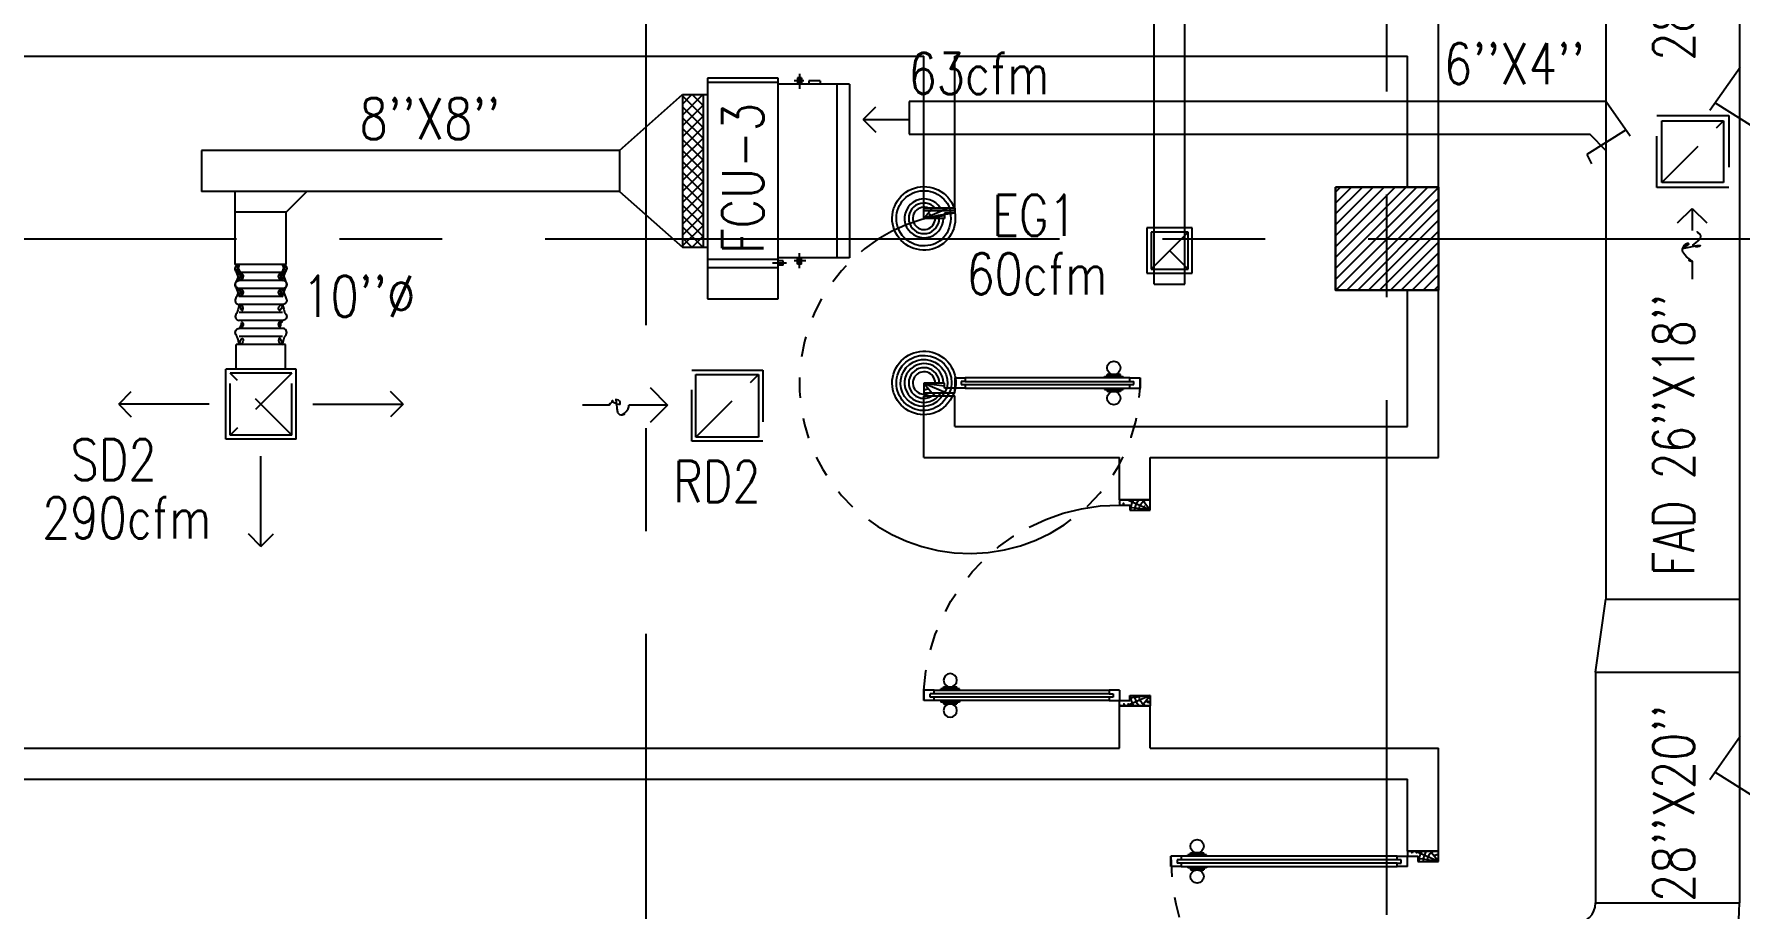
# Model space of a CAD drawing. Extents: x 417866029 to 417866302, y 43498040 to 43498122.
# Drawn here: x 417866083 to 417866091.29, y 43498087.85 to 43498092.1 of the extents above; entities that cross this region are included whole.
import ezdxf

# ---------------------------------------------------------------- set-up
doc = ezdxf.new("R2010")
doc.units = 0
doc.header["$MEASUREMENT"] = 0
doc.linetypes.add('CENTERX2', pattern=[4, 2.5, -0.5, 0.5, -0.5])
doc.linetypes.add('HIDDEN', pattern=[0.375, 0.25, -0.125])
doc.layers.get('0').update_dxf_attribs({"linetype": 'CONTINUOUS'})
for name, color, linetype in [('AXES', 11, 'CENTERX2'), ('COL', 7, 'CONTINUOUS'), ('DOOR', 9, 'CONTINUOUS'), ('DUCT', 6, 'CONTINUOUS'), ('EXDUCT', 10, 'CONTINUOUS'), ('FCU', 6, 'CONTINUOUS'), ('HAT', 11, 'CONTINUOUS'), ('M-AC-FLEX', 7, 'CONTINUOUS'), ('M-EGU.', 2, 'CONTINUOUS'), ('M-TEXT', 2, 'CONTINUOUS'), ('WALL', 9, 'CONTINUOUS')]:
    doc.layers.add(name, color=color, linetype=linetype)
doc.styles.add('ROMANS', font='ROMANS.shx', dxfattribs={"width": 0.6})

# ---------------------------------------------------------------- blocks, each defined once
blk = doc.blocks.new('DOOR90')
at = {"layer": 'DOOR', "color": 7, "linetype": 'ByBlock'}
for p, q in [((-150, 0), (0, 0)), ((-150, 0), (-150, -25)), ((0, -50), (-113.7, 0)), ((0, -50), (-40.1, 0)), ((0, -50), (0, 0)), ((-1000, -25), (-1050, -25)), ((-1050, -75), (-1050, -25)), ((-1050, -25), (-1050, -75)), ((-1000, -75), (-1050, -75)), ((-1000, -42), (-1020, -42)), ((-1020, -42), (-1020, -58)), ((-1000, -58), (-1020, -58)), ((-1000, -25), (-1000, -42)), ((-1000, -58), (-1000, -75)), ((-877.6, -17.8), (-967.6, -17.8)), ((-967.6, -25), (-967.6, -17.8)), ((-967.6, -75), (-967.6, -82.2)), ((-877.6, -82.2), (-967.6, -82.2)), ((-955, -8.8), (-890.2, -8.8)), ((-955, -17.8), (-955, -8.8)), ((-955, -17.8), (-890.2, -17.8)), ((-955, -82.2), (-890.2, -82.2)), ((-955, -82.2), (-955, -91.2)), ((-890.2, -17.8), (-890.2, -8.8)), ((-890.2, -82.2), (-890.2, -91.2)), ((-877.6, -25), (-877.6, -17.8)), ((-877.6, -75), (-877.6, -82.2)), ((-200, -25), (-150, -25)), ((-200, -42), (-200, -25)), ((-180, -42), (-200, -42)), ((-200, -58), (-180, -58)), ((-200, -75), (-200, -58)), ((-150, -75), (-200, -75)), ((-180, -58), (-180, -42)), ((-150, -25), (-100, -25)), ((-150, -75), (-150, -25)), ((-100, -25), (-100, -50)), ((0, -50), (-100, -36.6)), ((-100, -50), (0, -50)), ((-955, -91.2), (-890.2, -91.2)), ((-150, -875), (-100, -875)), ((-150, -900), (-150, -875)), ((-150, -900), (0, -900)), ((0, -900), (-150, -900)), ((0, -850), (-113.7, -900)), ((-100, -875), (-100, -850)), ((0, -850), (-100, -863.4)), ((-100, -850), (0, -850)), ((0, -850), (-40.1, -900)), ((0, -850), (0, -900))]:
    blk.add_line(p, q, dxfattribs=at)
at = {"layer": 'DOOR', "linetype": 'ByBlock'}
for p, q in [((-200, -25), (-1000, -25)), ((-200, -42), (-1000, -42)), ((-200, -58), (-1000, -58)), ((-1000, -75), (-200, -75))]:
    blk.add_line(p, q, dxfattribs=at)
at = {"layer": 'DOOR', "color": 7, "linetype": 'ByBlock'}
for centre in [(-922.6, 23.5), (-922.6, -123.5)]:
    blk.add_circle(centre, 32.4, dxfattribs=at)
for centre, radius, start, end in [((0, -50), 154.4, 161.10529, 166.28577), ((0, -50), 94.4, 148.01819, 180), ((0, -50), 134.4, 158.15985, 169.28002), ((0, -50), 114.4, 154.08384, 167.37743), ((0, -50), 74.4, 137.77643, 180), ((0, -50), 54.4, 113.20738, 180), ((0, -50), 34.4, 90, 180), ((0, -50), 14.4, 90, 180), ((0, -850), 154.4, 193.71423, 198.89471), ((0, -850), 134.4, 190.71998, 201.84015), ((0, -850), 94.4, 180, 211.98181), ((0, -850), 74.4, 180, 222.22357), ((0, -850), 54.4, 180, 246.79262), ((0, -850), 34.4, 180, 270), ((0, -850), 14.4, 180, 270)]:
    blk.add_arc(centre, radius, start, end, dxfattribs=at)
at = {"layer": 'DOOR', "linetype": 'HIDDEN', "ltscale": 0.5}
blk.add_arc((-222.2, -50), 828.2, 178.27012, 275.00304, dxfattribs=at)
blk = doc.blocks.new('DOOR100')
at = {"layer": 'DOOR', "color": 7, "linetype": 'ByBlock'}
for p, q in [((-75, 1250), (-75, 1300)), ((-75, 1300), (-25, 1300)), ((-25, 1300), (-75, 1300)), ((-58, 1250), (-75, 1250)), ((-58, 1250), (-58, 1270)), ((-42, 1270), (-58, 1270)), ((-42, 1250), (-42, 1270)), ((-25, 1250), (-42, 1250)), ((-25, 1250), (-25, 1300)), ((-91.2, 1205), (-91.2, 1140.2)), ((-82.2, 1205), (-91.2, 1205)), ((-82.2, 1127.6), (-82.2, 1217.6)), ((-75, 1217.6), (-82.2, 1217.6)), ((-82.2, 1205), (-82.2, 1140.2)), ((-25, 1217.6), (-17.8, 1217.6)), ((-17.8, 1127.6), (-17.8, 1217.6)), ((-17.8, 1205), (-17.8, 1140.2)), ((-17.8, 1205), (-8.8, 1205)), ((-8.8, 1205), (-8.8, 1140.2)), ((-82.2, 1140.2), (-91.2, 1140.2)), ((-75, 1127.6), (-82.2, 1127.6)), ((-25, 1127.6), (-17.8, 1127.6)), ((-17.8, 1140.2), (-8.8, 1140.2)), ((-75, 200), (-58, 200)), ((-75, 150), (-75, 200)), ((-58, 200), (-58, 180)), ((-58, 180), (-42, 180)), ((-42, 200), (-25, 200)), ((-42, 180), (-42, 200)), ((-25, 200), (-25, 150)), ((-1200, 0), (-1200, 150)), ((-1200, 150), (-1175, 150)), ((-1200, 150), (-1200, 0)), ((-1150, 0), (-1200, 113.7)), ((-1175, 150), (-1175, 100)), ((-1175, 100), (-1150, 100)), ((-1150, 0), (-1163.4, 100)), ((-1150, 100), (-1150, 0)), ((-75, 150), (-25, 150)), ((-50, 0), (0, 113.7)), ((-50, 100), (-50, 0)), ((-50, 0), (-36.6, 100)), ((-25, 100), (-50, 100)), ((0, 150), (-25, 150)), ((-25, 150), (-25, 100)), ((0, 0), (0, 150)), ((0, 150), (0, 0)), ((-1150, 0), (-1200, 40.1)), ((-1150, 0), (-1200, 0)), ((-50, 0), (0, 40.1)), ((-50, 0), (0, 0))]:
    blk.add_line(p, q, dxfattribs=at)
at = {"layer": 'DOOR', "linetype": 'ByBlock'}
for p, q in [((-75, 1250), (-75, 200)), ((-58, 200), (-58, 1250)), ((-42, 200), (-42, 1250)), ((-25, 200), (-25, 1250))]:
    blk.add_line(p, q, dxfattribs=at)
at = {"layer": 'DOOR', "color": 7, "linetype": 'ByBlock'}
for centre in [(-123.5, 1172.6), (23.5, 1172.6)]:
    blk.add_circle(centre, 32.4, dxfattribs=at)
at = {"layer": 'DOOR', "linetype": 'HIDDEN', "ltscale": 0.5}
blk.add_arc((-25, 150), 1150, 90, 180, dxfattribs=at)
at = {"layer": 'DOOR', "color": 7, "linetype": 'ByBlock'}
for centre, radius, start, end in [((-1150, 0), 154.4, 103.71423, 108.89471), ((-1150, 0), 134.4, 100.71998, 111.84015), ((-1150, 0), 94.4, 90, 121.98181), ((-50, 0), 94.4, 58.01819, 90), ((-50, 0), 134.4, 68.15985, 79.28002), ((-50, 0), 114.4, 64.08384, 77.37743), ((-50, 0), 154.4, 71.10529, 76.28577), ((-1150, 0), 74.4, 90, 132.22357), ((-1150, 0), 54.4, 90, 156.79262), ((-1150, 0), 34.4, 90, 180), ((-1150, 0), 14.4, 90, 180), ((-50, 0), 74.4, 47.77643, 90), ((-50, 0), 54.4, 23.20738, 90), ((-50, 0), 34.4, 0, 90), ((-50, 0), 14.4, 0, 90)]:
    blk.add_arc(centre, radius, start, end, dxfattribs=at)
blk = doc.blocks.new('DOOR-10')
at = {"layer": 'DOOR', "color": 0, "linetype": 'ByBlock'}
for p, q in [((-25.7, 1100), (-75.7, 1100)), ((-75.7, 1100), (-25.7, 1100)), ((-75.7, 1050), (-75.7, 1100)), ((-25.7, 1050), (-25.7, 1100)), ((-82.9, 1005), (-91.9, 1005)), ((-91.9, 1005), (-91.9, 940.2)), ((-75.7, 1017.6), (-82.9, 1017.6)), ((-82.9, 927.6), (-82.9, 1017.6)), ((-82.9, 1005), (-82.9, 940.2)), ((-58.7, 1050), (-75.7, 1050)), ((-42.7, 1070), (-58.7, 1070)), ((-58.7, 1050), (-58.7, 1070)), ((-42.7, 1050), (-42.7, 1070)), ((-25.7, 1050), (-42.7, 1050)), ((-25.7, 1017.6), (-18.5, 1017.6)), ((-18.5, 927.6), (-18.5, 1017.6)), ((-18.5, 1005), (-9.5, 1005)), ((-18.5, 1005), (-18.5, 940.2)), ((-9.5, 1005), (-9.5, 940.2)), ((-82.9, 940.2), (-91.9, 940.2)), ((-75.7, 927.6), (-82.9, 927.6)), ((-25.7, 927.6), (-18.5, 927.6)), ((-18.5, 940.2), (-9.5, 940.2)), ((-75.7, 200), (-58.7, 200)), ((-75.7, 150), (-75.7, 200)), ((-58.7, 200), (-58.7, 180)), ((-58.7, 180), (-42.7, 180)), ((-42.7, 200), (-25.7, 200)), ((-42.7, 180), (-42.7, 200)), ((-25.7, 200), (-25.7, 150)), ((-1000.7, 0), (-1000.7, 150)), ((-1000.7, 150), (-975.7, 150)), ((-1000.7, 150), (-1000.7, 0)), ((-975.7, 150), (-975.7, 100)), ((-975.7, 100), (-950.7, 100)), ((-950.7, 100), (-950.7, 0)), ((-75.7, 150), (-25.7, 150)), ((-50.7, 100), (-50.7, 0)), ((-25.7, 100), (-50.7, 100)), ((-0.7, 150), (-25.7, 150)), ((-25.7, 150), (-25.7, 100)), ((-950.7, 0), (-1000.7, 0)), ((-50.7, 0), (-0.7, 0))]:
    blk.add_line(p, q, dxfattribs=at)
at = {"layer": 'DOOR', "linetype": 'ByBlock'}
for p, q in [((-75.7, 1050), (-75.7, 200)), ((-58.7, 200), (-58.7, 1050)), ((-42.7, 200), (-42.7, 1050)), ((-25.7, 200), (-25.7, 1050))]:
    blk.add_line(p, q, dxfattribs=at)
at = {"layer": 'DOOR', "color": 9, "linetype": 'ByBlock'}
for p, q in [((-950.7, 0), (-1000.7, 113.7)), ((-950.7, 0), (-964.1, 100)), ((-50.7, 0), (-0.7, 113.7)), ((-50.7, 0), (-37.3, 100)), ((-0.7, 0), (-0.7, 150)), ((-950.7, 0), (-1000.7, 40.1)), ((-50.7, 0), (-0.7, 40.1))]:
    blk.add_line(p, q, dxfattribs=at)
at = {"layer": 'DOOR', "color": 0, "linetype": 'ByBlock'}
for centre in [(-124.2, 972.6), (22.8, 972.6)]:
    blk.add_circle(centre, 32.4, dxfattribs=at)
at = {"layer": 'DOOR', "linetype": 'HIDDEN', "ltscale": 0.5}
blk.add_arc((-23.4, 149.1), 952.3, 93.14816, 179.94816, dxfattribs=at)
at = {"layer": 'DOOR', "color": 9, "linetype": 'ByBlock'}
for centre, radius, start, end in [((-950.7, 0), 154.4, 103.71423, 108.89471), ((-950.7, 0), 134.4, 100.71998, 111.84015), ((-950.7, 0), 94.4, 90, 121.98181), ((-50.7, 0), 94.4, 58.01819, 90), ((-50.7, 0), 134.4, 68.15985, 79.28002), ((-50.7, 0), 114.4, 64.08384, 77.37743), ((-50.7, 0), 154.4, 71.10529, 76.28577), ((-950.7, 0), 74.4, 90, 132.22357), ((-950.7, 0), 54.4, 90, 156.79262), ((-950.7, 0), 34.4, 90, 180), ((-950.7, 0), 14.4, 90, 180), ((-50.7, 0), 74.4, 47.77643, 90), ((-50.7, 0), 54.4, 23.20738, 90), ((-50.7, 0), 34.4, 0, 90), ((-50.7, 0), 14.4, 0, 90)]:
    blk.add_arc(centre, radius, start, end, dxfattribs=at)
blk = doc.blocks.new('*X42')
at = {"color": 0}
for p, q in [((16890.5, -2466.6), (16943.5, -2413.6)), ((16890.5, -2519.6), (16990.5, -2419.6)), ((16990.5, -2565.5), (16890.5, -2465.5)), ((16890.5, -2572.6), (16990.5, -2472.6)), ((16990.5, -2512.5), (16891.6, -2413.6)), ((16990.5, -2459.4), (16944.6, -2413.6)), ((16990.5, -2618.5), (16890.5, -2518.5)), ((16890.5, -2625.7), (16990.5, -2525.7)), ((16990.5, -2671.6), (16890.5, -2571.6)), ((16890.5, -2678.7), (16990.5, -2578.7)), ((16990.5, -2724.6), (16890.5, -2624.6)), ((16890.5, -2731.7), (16990.5, -2631.7)), ((16990.5, -2777.6), (16890.5, -2677.6)), ((16890.5, -2784.8), (16990.5, -2684.8)), ((16990.5, -2830.7), (16890.5, -2730.7)), ((16890.5, -2837.8), (16990.5, -2737.8)), ((16990.5, -2883.7), (16890.5, -2783.7)), ((16890.5, -2890.8), (16990.5, -2790.8)), ((16990.5, -2936.7), (16890.5, -2836.7)), ((16890.5, -2943.9), (16990.5, -2843.9)), ((16990.5, -2989.8), (16890.5, -2889.8)), ((16890.5, -2996.9), (16990.5, -2896.9)), ((16990.5, -3042.8), (16890.5, -2942.8)), ((16890.5, -3049.9), (16990.5, -2949.9)), ((16990.5, -3095.8), (16890.5, -2995.8)), ((16890.5, -3103), (16990.5, -3003)), ((16990.5, -3148.9), (16890.5, -3048.9)), ((16891.5, -3154.9), (16990.5, -3056)), ((16943.5, -3154.9), (16890.5, -3101.9)), ((16944.6, -3154.9), (16990.5, -3109))]:
    blk.add_line(p, q, dxfattribs=at)
blk = doc.blocks.new('WHE06')
at = {"color": 3}
for p, q in [((689, 621.5), (346.1, 621.5)), ((346.1, 621.5), (346.1, 469.1)), ((689, 469.1), (689, 621.5)), ((60.3, -422.2), (60.3, 422.2)), ((212.3, 437.2), (269.1, 437.2)), ((232.1, 452.2), (232.1, 422.2)), ((232.1, 452.2), (252.1, 452.2)), ((242.1, 472.2), (242.1, 399.5)), ((252.1, 452.2), (252.1, 422.2)), ((305, 447.6), (373.3, 447.6)), ((321.1, 457.6), (321.1, 437.6)), ((321.1, 457.6), (346.1, 457.6)), ((321.1, 437.6), (346.1, 437.6)), ((346.1, 430.4), (689, 430.4)), ((811.2, 370.7), (689, 370.7)), ((711.2, -370.7), (711.2, 370.7)), ((811.2, -370.7), (811.2, 370.7)), ((242.1, -472.2), (242.1, -399.5)), ((811.2, -370.7), (689, -370.7)), ((141.6, -437.2), (141.6, -422.2)), ((141.6, -437.2), (196.6, -437.2)), ((196.6, -437.2), (196.6, -422.2)), ((221.4, -437.2), (269.1, -437.2)), ((232.1, -452.2), (232.1, -422.2)), ((232.1, -452.2), (252.1, -452.2)), ((252.1, -452.2), (252.1, -422.2)), ((346.1, -430.4), (689, -430.4))]:
    blk.add_line(p, q, dxfattribs=at)
at = {"color": 6}
for p, q in [((0, -422.2), (0, 422.2)), ((0, 422.2), (346.1, 422.2)), ((346.1, 469.1), (346.1, -450.8)), ((689, 469.1), (346.1, 469.1)), ((689, -450.8), (689, 469.1)), ((0, -422.2), (346.1, -422.2)), ((346.1, -450.8), (689, -450.8))]:
    blk.add_line(p, q, dxfattribs=at)
at = {"color": 11}
blk.add_blockref('*X42', (-16179.3, 2784.3), dxfattribs=at)
blk = doc.blocks.new('*X65')
at = {"color": 0}
for p, q in [((73379.2, 162739.8), (73829.1, 163189.7)), ((73379.2, 162792.9), (73776.1, 163189.7)), ((73379.2, 162845.9), (73723, 163189.7)), ((73379.2, 162898.9), (73670, 163189.7)), ((73379.2, 162952), (73617, 163189.7)), ((73379.2, 163005), (73563.9, 163189.7)), ((73379.2, 163058), (73510.9, 163189.7)), ((73379.2, 163111.1), (73457.9, 163189.7)), ((73379.2, 163164.1), (73404.9, 163189.7)), ((73382.1, 162689.7), (73879.2, 163186.8)), ((73435.2, 162689.7), (73879.2, 163133.8)), ((73488.2, 162689.7), (73879.2, 163080.7)), ((73541.2, 162689.7), (73879.2, 163027.7)), ((73594.3, 162689.7), (73879.2, 162974.7)), ((73647.3, 162689.7), (73879.2, 162921.6)), ((73700.3, 162689.7), (73879.2, 162868.6)), ((73753.4, 162689.7), (73879.2, 162815.6)), ((73806.4, 162689.7), (73879.2, 162762.5)), ((73859.4, 162689.7), (73879.2, 162709.5))]:
    blk.add_line(p, q, dxfattribs=at)
blk = doc.blocks.new('COL50')
at = {"layer": 'COL'}
blk.add_lwpolyline([(-250, 250), (-250, -250), (250, -250), (250, 250)], close=True, dxfattribs=at)

msp = doc.modelspace()

# ---------------------------------------------------------------- linework, layer by layer
at = {"layer": 'AXES'}
for p, q in [((417866089.5737, 43498039.8221), (417866089.5737, 43498118.2996)), ((417866085.9737, 43498046.6864), (417866085.9737, 43498105.5064)), ((417866029.4822, 43498091.1064), (417866098.5737, 43498091.1064))]:
    msp.add_line(p, q, dxfattribs=at)
at = {"layer": 'DUCT', "linetype": 'ByBlock'}
for p, q in [((417866090.6377, 43498097.1966), (417866090.6377, 43498089.3551)), ((417866091.2877, 43498097.1966), (417866091.2877, 43498087.8796)), ((417866085.8441, 43498091.5359), (417866086.1498, 43498091.8066)), ((417866085.8441, 43498091.5359), (417866083.8126, 43498091.5359)), ((417866083.8126, 43498091.5359), (417866083.8126, 43498091.3359)), ((417866085.8441, 43498091.5359), (417866085.8441, 43498091.3359)), ((417866085.8441, 43498091.3359), (417866083.8126, 43498091.3359)), ((417866085.8441, 43498091.3359), (417866086.1498, 43498091.0653)), ((417866084.2237, 43498091.2359), (417866083.9737, 43498091.2359)), ((417866090.5877, 43498089.0012), (417866090.6377, 43498089.3551)), ((417866090.6377, 43498089.3551), (417866091.2877, 43498089.3551)), ((417866090.5877, 43498089.0012), (417866090.5877, 43498087.8796)), ((417866090.5877, 43498089.0012), (417866091.2877, 43498089.0012)), ((417866090.5877, 43498087.8796), (417866091.2877, 43498087.8796))]:
    msp.add_line(p, q, dxfattribs=at)
at = {"layer": 'DUCT'}
for p, q in [((417866091.2911, 43498091.9391), (417866091.1441, 43498091.7292)), ((417866090.6393, 43498091.7739), (417866087.2518, 43498091.7739)), ((417866087.2518, 43498091.7739), (417866087.2518, 43498091.6139)), ((417866090.6393, 43498091.7739), (417866090.7569, 43498091.6059)), ((417866091.1698, 43498091.766), (417866091.4092, 43498091.6158)), ((417866087.2518, 43498091.6139), (417866090.5593, 43498091.6139)), ((417866090.7363, 43498091.6354), (417866090.5448, 43498091.5152)), ((417866090.6393, 43498091.5339), (417866090.5593, 43498091.6139)), ((417866090.5448, 43498091.5152), (417866090.5448, 43498091.5152)), ((417866090.5448, 43498091.5152), (417866090.5678, 43498091.4701)), ((417866083.9737, 43498091.3349), (417866083.9737, 43498090.9818)), ((417866084.3237, 43498091.3359), (417866084.2237, 43498091.2359)), ((417866084.2237, 43498090.9818), (417866084.2237, 43498091.2359)), ((417866084.2237, 43498090.9818), (417866083.9737, 43498090.9818)), ((417866091.2911, 43498088.6876), (417866091.1441, 43498088.4776)), ((417866091.1698, 43498088.5144), (417866091.4092, 43498088.3643))]:
    msp.add_line(p, q, dxfattribs=at)
at = {"layer": 'DUCT', "linetype": 'ByBlock'}
for radius in [0.1, 0.8]:
    msp.add_arc((417866090.4877, 43498087.8796), radius, 270, 0, dxfattribs=at)
at = {"layer": 'EXDUCT', "linetype": 'ByBlock'}
for p, q in [((417866088.4421, 43498090.8862), (417866088.4421, 43498092.7052)), ((417866088.5921, 43498090.8862), (417866088.5921, 43498092.7052)), ((417866088.4421, 43498090.8862), (417866088.5921, 43498090.8862))]:
    msp.add_line(p, q, dxfattribs=at)
at = {"layer": 'M-AC-FLEX', "color": 11}
for p, q in [((417866084.2065, 43498090.9428), (417866083.9955, 43498090.9428)), ((417866084.2065, 43498090.9038), (417866083.9955, 43498090.9038)), ((417866084.2065, 43498090.8648), (417866083.9955, 43498090.8648)), ((417866084.2065, 43498090.8258), (417866083.9955, 43498090.8258)), ((417866084.2065, 43498090.7868), (417866083.9955, 43498090.7868)), ((417866084.2065, 43498090.7478), (417866083.9955, 43498090.7478)), ((417866084.2065, 43498090.7095), (417866083.9955, 43498090.7095)), ((417866084.2065, 43498090.7095), (417866083.9955, 43498090.7095)), ((417866084.2065, 43498090.6705), (417866083.9955, 43498090.6705)), ((417866084.2065, 43498090.6705), (417866083.9955, 43498090.6705)), ((417866084.2065, 43498090.6322), (417866083.9955, 43498090.6322)), ((417866084.2065, 43498090.5932), (417866083.9955, 43498090.5932))]:
    msp.add_line(p, q, dxfattribs=at)
at = {"layer": 'M-AC-FLEX'}
for points in [[(417866083.9955, 43498090.9818, 0.999563), (417866083.9955, 43498090.9428)], [(417866083.9955, 43498090.9038, 1), (417866083.9955, 43498090.9428, -1), (417866083.9955, 43498090.9818)], [(417866083.9955, 43498090.9428, -0.999563), (417866083.9955, 43498090.9818)], [(417866083.9955, 43498090.9818, -0.000232), (417866083.9955, 43498090.9818, 1), (417866083.9955, 43498090.9428)], [(417866083.9955, 43498090.9428, -0.999563), (417866083.9955, 43498090.9818)], [(417866083.9955, 43498090.9818, -0.000219), (417866083.9955, 43498090.9818, 1), (417866083.9955, 43498090.9428)], [(417866083.9955, 43498090.9818, 0.999563), (417866083.9955, 43498090.9428)], [(417866084.0038, 43498090.941, 0.109688), (417866083.9955, 43498090.9428, -1), (417866083.9955, 43498090.9818)], [(417866083.9955, 43498090.9428, -1), (417866083.9955, 43498090.9038, 1), (417866083.9955, 43498090.8648)], [(417866083.9955, 43498090.9818, 0.000219), (417866083.9955, 43498090.9818, 0.000219)], [(417866084.2065, 43498090.9038, -1), (417866084.2065, 43498090.9428, 1), (417866084.2065, 43498090.9818)], [(417866084.2065, 43498090.9428, 1), (417866084.2065, 43498090.9038, -1), (417866084.2065, 43498090.8648)], [(417866084.2038, 43498090.982, 0.035271), (417866084.2065, 43498090.9818, -1), (417866084.2065, 43498090.9428)], [(417866084.2038, 43498090.9426, -0.035271), (417866084.2065, 43498090.9428, 1), (417866084.2065, 43498090.9818)], [(417866084.2065, 43498090.9818, 0.000219), (417866084.2065, 43498090.9818, -1), (417866084.2065, 43498090.9428)], [(417866084.2065, 43498090.9428, -0.000219), (417866084.2065, 43498090.9428, 1), (417866084.2065, 43498090.9818)], [(417866084.2065, 43498090.9428, -0.000219), (417866084.2065, 43498090.9428, 1), (417866084.2065, 43498090.9818)], [(417866084.2065, 43498090.9818, -1), (417866084.2065, 43498090.9428)], [(417866084.2065, 43498090.9818, 0.000219), (417866084.2065, 43498090.9818, -1), (417866084.2065, 43498090.9428)], [(417866083.9955, 43498090.8258, 1), (417866083.9955, 43498090.8648, -1), (417866083.9955, 43498090.9038)], [(417866083.9955, 43498090.8648, -1), (417866083.9955, 43498090.8258, 1), (417866083.9955, 43498090.7868, -1), (417866083.9955, 43498090.7478, 1.018005), (417866083.9955, 43498090.7095)], [(417866084.2065, 43498090.8258, -1), (417866084.2065, 43498090.8648, 1), (417866084.2065, 43498090.9038)], [(417866084.2065, 43498090.8648, 1), (417866084.2065, 43498090.8258, -1), (417866084.2065, 43498090.7868, 1), (417866084.2065, 43498090.7478, -1.018005), (417866084.2065, 43498090.7095)], [(417866083.9955, 43498090.5932, 1), (417866083.9955, 43498090.6322, -1.018005), (417866083.9955, 43498090.6705)], [(417866084.2065, 43498090.5932, -1), (417866084.2065, 43498090.6322, 1.018005), (417866084.2065, 43498090.6705)]]:
    msp.add_lwpolyline(points, format="xyb", dxfattribs=at)
for centre, start, end in [((417866083.9955, 43498090.69), 298.43137, 90.01777), ((417866083.9955, 43498090.69), 298.43137, 90.01777), ((417866083.9955, 43498090.69), 269.98223, 61.56863), ((417866083.9955, 43498090.69), 269.98223, 61.56863), ((417866084.2065, 43498090.69), 90, 241.56864), ((417866084.2065, 43498090.69), 118.43136, 270)]:
    msp.add_arc(centre, 0.0195, start, end, dxfattribs=at)
at = {"layer": 'M-EGU.'}
for p, q in [((417866087.0284, 43498091.6859), (417866087.0895, 43498091.7469)), ((417866087.0284, 43498091.6859), (417866087.2518, 43498091.6859)), ((417866087.0284, 43498091.6859), (417866087.0895, 43498091.6248)), ((417866090.9105, 43498091.3798), (417866090.9105, 43498091.6798)), ((417866090.9105, 43498091.6798), (417866091.2105, 43498091.6798)), ((417866091.2105, 43498091.6798), (417866091.2105, 43498091.3798)), ((417866091.2105, 43498091.3798), (417866090.9105, 43498091.3798)), ((417866090.9866, 43498091.1832), (417866091.0573, 43498091.2539)), ((417866091.0573, 43498091.2539), (417866091.128, 43498091.1832)), ((417866091.0573, 43498091.2539), (417866091.0573, 43498091.147)), ((417866091.0573, 43498090.9967), (417866091.0573, 43498090.9107)), ((417866084.221, 43498090.5932), (417866083.981, 43498090.5932)), ((417866083.981, 43498090.4732), (417866083.981, 43498090.5932)), ((417866084.221, 43498090.4732), (417866084.221, 43498090.5932)), ((417866083.9306, 43498090.1324), (417866083.9306, 43498090.4732)), ((417866084.2714, 43498090.4732), (417866083.9306, 43498090.4732)), ((417866084.2714, 43498090.1324), (417866084.2714, 43498090.4732)), ((417866086.2152, 43498090.1424), (417866086.2152, 43498090.4472)), ((417866086.2152, 43498090.4472), (417866086.52, 43498090.4472)), ((417866086.52, 43498090.4472), (417866086.52, 43498090.1424)), ((417866083.4098, 43498090.3028), (417866083.4709, 43498090.3639)), ((417866084.7922, 43498090.3028), (417866084.7311, 43498090.3639)), ((417866085.9926, 43498090.3829), (417866086.0774, 43498090.298)), ((417866083.8486, 43498090.3028), (417866083.4098, 43498090.3028)), ((417866083.4098, 43498090.3028), (417866083.4709, 43498090.2417)), ((417866084.3534, 43498090.3028), (417866084.7922, 43498090.3028)), ((417866084.7922, 43498090.3028), (417866084.7311, 43498090.2417)), ((417866085.7934, 43498090.298), (417866085.6633, 43498090.298)), ((417866086.0774, 43498090.298), (417866085.889, 43498090.298)), ((417866086.0774, 43498090.298), (417866085.9926, 43498090.2131)), ((417866084.2714, 43498090.1324), (417866083.9306, 43498090.1324)), ((417866086.52, 43498090.1424), (417866086.2152, 43498090.1424)), ((417866084.101, 43498089.6116), (417866084.101, 43498090.0504)), ((417866084.101, 43498089.6116), (417866084.0399, 43498089.6727)), ((417866084.101, 43498089.6116), (417866084.1621, 43498089.6727))]:
    msp.add_line(p, q, dxfattribs=at)
at = {"layer": 'M-EGU.', "linetype": 'HIDDEN'}
for p, q in [((417866090.8855, 43498091.3548), (417866090.8855, 43498091.7048)), ((417866090.8855, 43498091.7048), (417866091.2355, 43498091.7048)), ((417866091.2355, 43498091.7048), (417866091.2355, 43498091.3548)), ((417866090.9105, 43498091.3798), (417866091.2105, 43498091.6798)), ((417866091.2355, 43498091.3548), (417866090.8855, 43498091.3548)), ((417866088.6271, 43498091.1591), (417866088.4071, 43498091.1591)), ((417866088.4071, 43498091.1591), (417866088.4071, 43498090.9391)), ((417866088.4271, 43498090.9591), (417866088.6071, 43498091.1391)), ((417866088.6071, 43498091.1391), (417866088.4271, 43498091.1391)), ((417866088.4271, 43498091.1391), (417866088.4271, 43498090.9591)), ((417866088.6071, 43498090.9591), (417866088.6071, 43498091.1391)), ((417866088.6271, 43498090.9391), (417866088.6271, 43498091.1591)), ((417866088.5171, 43498091.0491), (417866088.6071, 43498090.9591)), ((417866088.4271, 43498090.9591), (417866088.6071, 43498090.9591)), ((417866088.4071, 43498090.9391), (417866088.6271, 43498090.9391)), ((417866084.2514, 43498090.1524), (417866083.9506, 43498090.4532)), ((417866084.2514, 43498090.4532), (417866083.9506, 43498090.1524)), ((417866083.9506, 43498090.1524), (417866083.9506, 43498090.4532)), ((417866084.2514, 43498090.4532), (417866083.9506, 43498090.4532)), ((417866084.2514, 43498090.1524), (417866084.2514, 43498090.4532)), ((417866086.1952, 43498090.1224), (417866086.1952, 43498090.4672)), ((417866086.1952, 43498090.4672), (417866086.54, 43498090.4672)), ((417866086.2152, 43498090.1424), (417866086.52, 43498090.4472)), ((417866086.54, 43498090.4672), (417866086.54, 43498090.1224)), ((417866084.2514, 43498090.1524), (417866083.9506, 43498090.1524)), ((417866086.54, 43498090.1224), (417866086.1952, 43498090.1224))]:
    msp.add_line(p, q, dxfattribs=at)
at = {"layer": 'M-EGU.'}
for points in [[(417866091.0573, 43498090.9967, -0.187862), (417866091.0204, 43498091.0195, -0.202645), (417866091.0106, 43498091.0586, -0.616915), (417866091.0607, 43498091.0748, 0.668708), (417866091.1079, 43498091.094, 0.194285), (417866091.0936, 43498091.1299, 0.186051), (417866091.0573, 43498091.147)], [(417866085.7934, 43498090.298, -0.1324), (417866085.8068, 43498090.3173, -0.15664), (417866085.8253, 43498090.3249, -0.736612), (417866085.8404, 43498090.2872, 0.774232), (417866085.8571, 43498090.2507, 0.203349), (417866085.8824, 43498090.2671, 0.193808), (417866085.889, 43498090.298)]]:
    msp.add_lwpolyline(points, format="xyb", dxfattribs=at)
at = {"layer": 'WALL'}
for p, q in [((417866089.8237, 43498090.0439), (417866089.8237, 43498094.3439)), ((417866082.6237, 43498091.9939), (417866087.3237, 43498091.9939)), ((417866087.3237, 43498091.2439), (417866087.3237, 43498091.9939)), ((417866087.4737, 43498091.2439), (417866087.4737, 43498091.9939)), ((417866087.4737, 43498091.9939), (417866089.6737, 43498091.9939)), ((417866089.6737, 43498091.3564), (417866089.6737, 43498091.9939)), ((417866087.3237, 43498091.2439), (417866087.4737, 43498091.2439)), ((417866087.3237, 43498090.0439), (417866087.3237, 43498090.3439)), ((417866087.3237, 43498090.3439), (417866087.4737, 43498090.3439)), ((417866087.4737, 43498090.1939), (417866087.4737, 43498090.3439)), ((417866087.4737, 43498090.1939), (417866089.6737, 43498090.1939)), ((417866087.3237, 43498090.0439), (417866088.2737, 43498090.0439)), ((417866088.2737, 43498089.8377), (417866088.2737, 43498090.0439)), ((417866088.4237, 43498090.0439), (417866089.8237, 43498090.0439)), ((417866088.4237, 43498089.8377), (417866088.4237, 43498090.0439)), ((417866088.2737, 43498088.6314), (417866088.2737, 43498088.8377)), ((417866088.4237, 43498088.6314), (417866088.4237, 43498088.8377)), ((417866082.6237, 43498088.6314), (417866088.2737, 43498088.6314)), ((417866088.4237, 43498088.6314), (417866089.8237, 43498088.6314)), ((417866082.6237, 43498088.4814), (417866089.6737, 43498088.4814)), ((417866089.6737, 43498088.1314), (417866089.8237, 43498088.1314))]:
    msp.add_line(p, q, dxfattribs=at)
at = {"layer": 'WALL', "linetype": 'ByBlock'}
for p, q in [((417866089.6737, 43498090.1939), (417866089.6737, 43498090.8564)), ((417866088.2737, 43498089.8377), (417866088.4237, 43498089.8377)), ((417866088.2737, 43498088.8377), (417866088.4237, 43498088.8377)), ((417866089.8237, 43498088.1314), (417866089.8237, 43498088.6314)), ((417866089.6737, 43498088.1314), (417866089.6737, 43498088.4814))]:
    msp.add_line(p, q, dxfattribs=at)
at = {"layer": 'WALL', "linetype": 'ByBlock', "ltscale": 0.3}
msp.add_lwpolyline([(417866089.3237, 43498091.3564), (417866089.8237, 43498091.3564), (417866089.8237, 43498090.8564), (417866089.3237, 43498090.8564)], close=True, dxfattribs=at)

# ---------------------------------------------------------------- block references
at = {"layer": 'COL', "xscale": 0.0009999871253967285, "yscale": 0.001000002026557922, "zscale": 0.001}
msp.add_blockref('COL50', (417866089.5737, 43498091.1064), dxfattribs=at)
at = {"layer": 'DOOR', "color": 0, "linetype": 'ByBlock', "yscale": 0.001000002026557922, "zscale": 0.001}
for name, p, xscale, rotation in [('DOOR90', (417866087.3237, 43498090.3555), 0.0009999871253967285, 180), ('DOOR100', (417866089.8237, 43498088.1314), 0.001000002026557922, 90)]:
    msp.add_blockref(name, p, dxfattribs=dict(at, xscale=xscale, rotation=rotation))
at = {"layer": 'DOOR', "color": 0, "linetype": 'ByBlock', "ltscale": 0.3, "xscale": -0.001000002026557922, "yscale": 0.001000002026557922, "zscale": 0.001, "rotation": 90}
msp.add_blockref('DOOR-10', (417866088.4237, 43498088.837), dxfattribs=at)
at = {"layer": 'FCU', "linetype": 'ByBlock', "xscale": 0.0009999871253967285, "yscale": 0.001000002026557922, "zscale": 0.001, "rotation": 180}
msp.add_blockref('WHE06', (417866086.961, 43498091.4359), dxfattribs=at)
at = {"layer": 'HAT', "xscale": 0.0009999871253967285, "yscale": 0.001000002026557922, "zscale": 0.001}
msp.add_blockref('*X65', (417866015.9445, 43497928.1667), dxfattribs=at)

# ---------------------------------------------------------------- texts
at = {"layer": 'M-TEXT', "style": 'ROMANS'}
for s, width, p in [('2842 cfm', 0.8, (417866091.0673, 43498091.9706)), ('FCU-3', 0.8, (417866086.5431, 43498091.0325)), ("FAD 26''X18''", 0.75, (417866091.0673, 43498089.4687)), ("28''X20''", 0.8, (417866091.0673, 43498087.884))]:
    msp.add_text(s, height=0.2, rotation=90, dxfattribs=dict(at, width=width)).set_placement(p)
at = {"layer": 'M-TEXT', "style": 'ROMANS', "width": 0.8}
for s, p in [("6''X4''", (417866089.8512, 43498091.8572)), ('63cfm', (417866087.2483, 43498091.8089)), ("8''X8''", (417866084.5799, 43498091.5898)), ('EG1', (417866087.6546, 43498091.1203)), ('60cfm', (417866087.5299, 43498090.8359)), ("10''%%c", (417866084.3023, 43498090.7266)), ('SD2', (417866083.1756, 43498089.9331)), ('RD2', (417866086.1046, 43498089.8267)), ('290cfm', (417866083.0376, 43498089.6506))]:
    msp.add_text(s, height=0.2, dxfattribs=at).set_placement(p)

doc.saveas('drawing.dxf')
